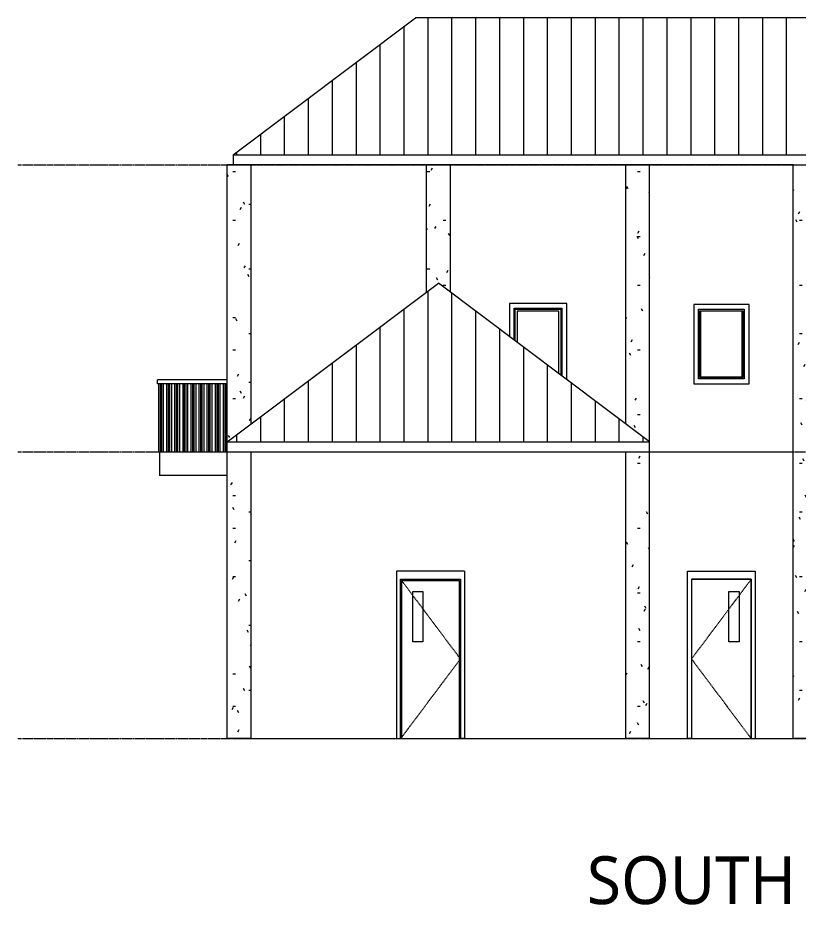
# Model space of a CAD drawing. Header units: millimetres. Extents: x -8146 to 16403, y -2225 to 10400.
# Drawn here: x -8146 to 1643, y -2225 to 9041 of the extents above; entities that cross this region are included whole.
import ezdxf

# ---------------------------------------------------------------- set-up
doc = ezdxf.new("R2010")
doc.units = ezdxf.units.MM
doc.linetypes.add('Centre', pattern=[31.749999999999996, 6.349999999999999, -4.7625, 15.875, -4.7625])
doc.linetypes.add('Dash 1_5mm', pattern=[3, 1.5, -1.5])
for name, color, linetype, lineweight in [('A-CLNG', 13, 'Continuous', 15), ('A-COLS', 52, 'Continuous', 9), ('A-DOOR', 31, 'Continuous', 15), ('A-DOOR-FRAM', 31, 'Continuous', 9), ('A-FLOR', 192, 'Continuous', 15), ('A-FLOR-HRAL', 11, 'Continuous', 9), ('A-FLOR-LEVL', 51, 'Continuous', 9), ('A-GENM', 13, 'Continuous', 9), ('A-GLAZ', 151, 'Continuous', 15), ('A-ROOF', 132, 'Continuous', 15), ('A-ROOF-PATT', 132, 'Continuous', 15), ('A-WALL', 113, 'Continuous', 15), ('G-ANNO-TEXT', 231, 'Continuous', 9)]:
    doc.layers.add(name, color=color, linetype=linetype, lineweight=lineweight)
doc.styles.add('Trebuchet MS_1', font='trebuc.ttf', dxfattribs={"height": 600})
pattern_1 = [(0, (1253.469, 0), (812.8, 203.2), [33.528, -576.072, 33.528, -576.072, -3251.2]), (0, (1253.469, 0), (812.8, 203.2), [-1219.2, 33.528, -1185.672, 33.528, -576.072, -1422.4]), (0, (1253.469, 0), (812.8, 203.2), [-3048, 33.528, -372.872, 33.528, -982.472]), (120, (1558.269, 101.6), (-582.3763620489977, 602.3054481959919), [33.52799999999999, -576.0719999999999, 33.52799999999999, -576.0719999999999, -3251.199999999999]), (120, (1558.269, 101.6), (-582.3763620489977, 602.3054481959919), [-1219.2, 33.52799999999999, -1185.672, 33.52799999999999, -576.0719999999999, -1422.4]), (120, (1558.269, 101.6), (-582.3763620489977, 602.3054481959919), [-3048, 33.52799999999999, -372.8719999999999, 33.52799999999999, -982.4719999999999]), (240, (1659.869, 508), (-230.4236379510019, -805.5054481959917), [33.528, -576.072, 33.528, -576.072, -3251.2]), (240, (1659.869, 508), (-230.4236379510019, -805.5054481959917), [-1219.2, 33.528, -1185.672, 33.528, -576.072, -1422.4]), (240, (1659.869, 508), (-230.4236379510019, -805.5054481959917), [-3048, 33.528, -372.872, 33.528, -982.472])]

# ---------------------------------------------------------------- blocks, each defined once
blk = doc.blocks.new('M_Door-Passage-Single-Vision_Lite - 750 x 2000mm-1696654-South - Architectural')
at = {"layer": 'A-DOOR', "linetype": 'Dash 1_5mm', "lineweight": 9}
for p, q in [((4005.505328124215, 2000.000000000003), (4755.505328124215, 999.9999999999967)), ((4755.505328124215, 999.9999999999967), (4005.505328124216, 0))]:
    blk.add_line(p, q, dxfattribs=at)
at = {"layer": 'A-DOOR', "lineweight": 9}
for p, q in [((4157.905328124207, 1847.599999999999), (4284.905328124207, 1847.599999999999)), ((4157.905328124207, 1212.6), (4157.905328124207, 1847.599999999999)), ((4284.905328124207, 1847.599999999999), (4284.905328124207, 1212.6)), ((4284.905328124207, 1212.6), (4157.905328124207, 1212.6)), ((4021.380328124215, -9.745804163685535e-12), (4739.630328124215, -9.745804163685535e-12))]:
    blk.add_line(p, q, dxfattribs=at)
at = {"layer": 'A-DOOR-FRAM'}
for p, q in [((4805.505328124214, 2100), (3955.505328124215, 2100)), ((3955.505328124215, 2100), (3955.505328124215, 0)), ((4805.505328124214, 2100), (4805.505328124214, 0)), ((4005.505328124215, 2000.000000000002), (4755.505328124214, 2000.000000000002)), ((4005.505328124215, 0), (4005.505328124215, 2000.000000000002)), ((4021.380328124215, 1984.125000000003), (4739.630328124215, 1984.125000000003)), ((4021.380328124215, 0), (4021.380328124215, 1984.125000000002)), ((4739.630328124215, 1984.125000000003), (4739.630328124215, 0)), ((4755.505328124214, 2000.000000000002), (4755.505328124214, 0)), ((3955.505328124215, 0), (4005.505328124215, 0)), ((4005.505328124216, 0), (4021.380328124215, 0)), ((4755.505328124215, 0), (4739.630328124215, 0)), ((4805.505328124214, 0), (4755.505328124214, 0))]:
    blk.add_line(p, q, dxfattribs=at)
blk = doc.blocks.new('M_Door-Passage-Single-Vision_Lite - 750 x 2000mm-V2-South - Architectural')
at = {"layer": 'A-DOOR', "lineweight": 9}
for p, q in [((1055.505328124241, 2000.000000000003), (305.5053281242413, 2000.000000000003)), ((305.5053281242413, 2000.000000000003), (305.5053281242413, -9.745804163685535e-12)), ((1055.505328124241, -9.745804163685535e-12), (1055.505328124241, 2000.000000000003)), ((776.1053281242494, 1212.6), (776.1053281242494, 1847.599999999999)), ((776.1053281242494, 1847.599999999999), (903.1053281242496, 1847.599999999999)), ((903.1053281242496, 1847.599999999999), (903.1053281242496, 1212.6)), ((903.1053281242496, 1212.6), (776.1053281242494, 1212.6)), ((305.5053281242413, -9.745804163685535e-12), (1055.505328124241, -9.745804163685535e-12))]:
    blk.add_line(p, q, dxfattribs=at)
at = {"layer": 'A-DOOR', "linetype": 'Dash 1_5mm', "lineweight": 9}
for p, q in [((1055.505328124237, 2000.000000000003), (305.5053281242376, 999.9999999999967)), ((305.5053281242376, 999.9999999999967), (1055.505328124237, 0))]:
    blk.add_line(p, q, dxfattribs=at)
at = {"layer": 'A-DOOR-FRAM'}
for p, q in [((305.5053281242413, 2000.000000000002), (305.5053281242412, 0)), ((305.5053281242413, 2000.000000000002), (1055.505328124241, 2000.000000000002)), ((1055.505328124241, 2000.000000000002), (1055.505328124241, 0)), ((305.5053281242412, 0), (255.5053281242412, 0)), ((1055.505328124241, 0), (1105.505328124241, 0))]:
    blk.add_line(p, q, dxfattribs=at)
blk = doc.blocks.new('M_Window-Fixed - 600 x 900mm-1696655-South - Architectural')
at = {"layer": 'A-GLAZ', "lineweight": 9}
for p, q in [((2624.755328124151, 1768.250000000069), (3161.255328124279, 1768.250000000069)), ((2624.755328124151, 931.7499999999402), (2624.755328124151, 1768.250000000069)), ((2631.105328124121, 1761.900000000057), (2631.105328124121, 938.1000000000071)), ((3154.90532812415, 1761.900000000057), (2631.105328124121, 1761.900000000057)), ((3154.90532812415, 938.1000000000067), (3154.90532812415, 1761.900000000057)), ((3161.255328124279, 1768.250000000069), (3161.255328124279, 931.7499999999402)), ((3161.255328124279, 931.7499999999402), (2624.755328124151, 931.7499999999402)), ((2631.105328124121, 938.1000000000071), (3154.905328124149, 938.1000000000071))]:
    blk.add_line(p, q, dxfattribs=at)
blk = doc.blocks.new('M_Trim-Window-Interior-Flat - Picture Frame-1691733-South - Architectural')
at = {"layer": 'A-GENM'}
for p, q in [((3240.305328124212, 1847.299999999991), (2545.705328124213, 1847.299999999991)), ((2545.705328124213, 1847.299999999991), (2545.705328124213, 852.7000000000032)), ((3240.305328124212, 852.7000000000032), (3240.305328124212, 1847.299999999991)), ((2605.705328124214, 912.7000000000052), (2605.705328124214, 1787.299999999989)), ((2605.705328124214, 1787.299999999989), (3180.305328124214, 1787.299999999989)), ((3180.305328124214, 1787.299999999989), (3180.305328124214, 912.7000000000052)), ((3180.305328124214, 912.7000000000052), (2605.705328124214, 912.7000000000052)), ((2545.705328124213, 852.7000000000032), (3240.305328124212, 852.7000000000032))]:
    blk.add_line(p, q, dxfattribs=at)
blk = doc.blocks.new('M_Window-Fixed - 600 x 900mm-V5-South - Architectural')
at = {"layer": 'A-GLAZ', "lineweight": 9}
for p, q in [((-1919.494671875762, 5400.000000000005), (-1319.49467187576, 5400.000000000005)), ((-1919.494671875762, 4999.999999999983), (-1919.494671875762, 5400.000000000007)), ((-1906.794671875762, 4990.474999999982), (-1906.794671875762, 5387.300000000007)), ((-1906.794671875762, 5387.300000000007), (-1332.19467187576, 5387.300000000007)), ((-1357.594671875666, 5361.900000000057), (-1881.394671875695, 5361.900000000057)), ((-1881.394671875695, 5361.900000000057), (-1881.394671875695, 4971.424999999931)), ((-1357.594671875666, 4578.57499999991), (-1357.594671875666, 5361.900000000057)), ((-1332.19467187576, 5387.300000000007), (-1332.19467187576, 4559.524999999981)), ((-1319.49467187576, 5400.000000000005), (-1319.49467187576, 4549.999999999983))]:
    blk.add_line(p, q, dxfattribs=at)
blk = doc.blocks.new('M_Trim-Window-Exterior-Flat - with Sill-V6-South - Architectural')
at = {"layer": 'A-GENM'}
for p, q in [((-1979.494671875759, 5460.000000000007), (-1979.494671875759, 5044.999999999979)), ((-1259.49467187576, 5460.000000000007), (-1979.494671875759, 5460.000000000007)), ((-1259.49467187576, 4504.999999999982), (-1259.49467187576, 5460.000000000007)), ((-1919.494671875757, 4999.999999999979), (-1919.494671875757, 5400.000000000005)), ((-1919.494671875757, 5400.000000000005), (-1319.494671875758, 5400.000000000005)), ((-1319.494671875758, 5400.000000000005), (-1319.494671875758, 4549.999999999979)), ((-1252.828005209128, 4500.000000000006), (-1246.794671875751, 4500.000000000006)), ((-1246.794671875751, 4497.541935483879), (-1249.550585854289, 4497.541935483879)), ((-1246.794671875751, 4500.000000000006), (-1246.794671875751, 4497.541935483879)), ((-1246.794671875751, 4497.541935483879), (-1246.794671875751, 4495.474999999975))]:
    blk.add_line(p, q, dxfattribs=at)
blk = doc.blocks.new('Railing - 20mm-1708141-South - Architectural')
at = {"layer": 'A-FLOR-HRAL'}
for p, q in [((7003.705328124215, 3600), (7003.705328124215, 4450)), ((7023.705328124214, 3600), (7023.705328124214, 4450)), ((7003.705328124215, 3600), (7023.705328124214, 3600))]:
    blk.add_line(p, q, dxfattribs=at)
blk = doc.blocks.new('Railing - 20mm-V8-South - Architectural')
at = {"layer": 'A-FLOR-HRAL'}
for p, q in [((-6342.294671875748, 3600), (-6342.294671875748, 4450)), ((-6322.294671875748, 4450), (-6322.294671875748, 3600))]:
    blk.add_line(p, q, dxfattribs=at)
blk = doc.blocks.new('Railing - 20mm-V7-South - Architectural')
at = {"layer": 'A-FLOR-HRAL'}
for p, q in [((1720.505328124214, 3600), (1720.505328124214, 4450)), ((1740.505328124214, 3600), (1740.505328124214, 4450)), ((1720.505328124214, 3600), (1740.505328124214, 3600))]:
    blk.add_line(p, q, dxfattribs=at)
blk = doc.blocks.new('Railing - 20mm-V9-South - Architectural')
at = {"layer": 'A-FLOR-HRAL'}
blk.add_line((-5538.994671875747, 3600), (-5538.994671875747, 4450), dxfattribs=at)
blk = doc.blocks.new('Railing - Railing-1708547-South - Architectural')
for name, p in [('Railing - 20mm-V7-South - Architectural', (-8099.999999999969, 0)), ('Railing - 20mm-V8-South - Architectural', (0, 0)), ('Railing - 20mm-1708141-South - Architectural', (-13281.59999999997, 0)), ('Railing - 20mm-V8-South - Architectural', (101.6000000000007, 0)), ('Railing - 20mm-1708141-South - Architectural', (-13179.99999999997, 0)), ('Railing - 20mm-V8-South - Architectural', (203.2000000000004, 0)), ('Railing - 20mm-1708141-South - Architectural', (-13078.39999999997, 0)), ('Railing - 20mm-V8-South - Architectural', (304.8, 0)), ('Railing - 20mm-1708141-South - Architectural', (-12976.79999999997, 0)), ('Railing - 20mm-V8-South - Architectural', (406.4000000000007, 0)), ('Railing - 20mm-1708141-South - Architectural', (-12875.19999999997, 0)), ('Railing - 20mm-V8-South - Architectural', (508.0000000000004, 0)), ('Railing - 20mm-1708141-South - Architectural', (-12773.59999999997, 0)), ('Railing - 20mm-V8-South - Architectural', (609.6, 0)), ('Railing - 20mm-1708141-South - Architectural', (-12671.99999999997, 0)), ('Railing - 20mm-V8-South - Architectural', (711.2000000000007, 0)), ('Railing - 20mm-1708141-South - Architectural', (-12570.39999999997, 0)), ('Railing - 20mm-V9-South - Architectural', (0, 0))]:
    blk.add_blockref(name, p)
blk = doc.blocks.new('Top Rail Type - Top Rail_Internal_-1708701-South - Architectural')
at = {"layer": 'A-FLOR-HRAL'}
for p, q in [((-6394.494671875756, 4450), (-6394.494671875756, 4500)), ((-5519.494671875761, 4500), (-6394.494671875758, 4500)), ((-5519.494671875761, 4450), (-6394.494671875758, 4450))]:
    blk.add_line(p, q, dxfattribs=at)

msp = doc.modelspace()

# ---------------------------------------------------------------- hatches: boundary and pattern name
at = {"layer": 'A-COLS'}
h = msp.add_hatch(dxfattribs=at)
h.set_pattern_fill('FP_1', color=256, style=0, pattern_type=2)
h.set_pattern_definition(pattern_1)
h.paths.add_polyline_path([(-5519.494671875766, 3725.000000000002), (-5219.494671875766, 3950.000000000012), (-5219.494671875766, 7200.000000000005), (-5519.494671875766, 7200.000000000005), (-5519.494671875766, 3735.266041807641)])
h = msp.add_hatch(dxfattribs=at)
h.set_pattern_fill('FP_1', color=256, style=0, pattern_type=2)
h.set_pattern_definition(pattern_1)
h.paths.add_polyline_path([(-2719.494671875763, 5599.999999999983), (-2719.494671875763, 7200.000000000005), (-3019.494671875763, 7200.000000000005), (-3019.494671875763, 5600.000000000007), (-2869.49467187578, 5712.499999999995), (-2759.456577413148, 5629.971429153022)])
h = msp.add_hatch(dxfattribs=at)
h.set_pattern_fill('FP_1', color=256, style=0, pattern_type=2)
h.set_pattern_definition(pattern_1)
h.paths.add_polyline_path([(-219.4946718757616, 3725.000000000002), (-219.4946718757616, 7200.000000000005), (-519.4946718757616, 7200.000000000005), (-519.4946718757616, 3949.999999999984), (-284.9713109012733, 3774.107479269117)])
h = msp.add_hatch(dxfattribs=at)
h.set_pattern_fill('FP_1', color=256, style=0, pattern_type=2)
h.set_pattern_definition(pattern_1)
h.paths.add_polyline_path([(1880.505328124216, -2.165734258596785e-12), (1880.505328124216, 3300.000000000001), (1730.505328124214, 3300.000000000001), (1730.505328124214, 3600), (1720.505328124214, 3600), (1720.505328124214, 4450.000000000002), (1705.505328124217, 4450.000000000002), (1705.505328124217, 4500.000000000002), (1880.505328124216, 4500.000000000002), (1880.505328124216, 7200.000000000005), (1580.505328124218, 7200.000000000005), (1580.505328124218, -2.165734258596785e-12)])
h.paths.add_polyline_path([(1740.505328124214, 3600), (1822.105328124215, 3600), (1822.105328124215, 4450.000000000002), (1740.505328124214, 4450.000000000002), (1740.505328124214, 3735.266041807641)])
h.paths.add_polyline_path([(1842.105328124212, 3600), (1880.505328124216, 3600), (1880.505328124216, 4450.000000000002), (1842.105328124212, 4450.000000000002), (1842.105328124212, 3623.073946795198)])
h = msp.add_hatch(dxfattribs=at)
h.set_pattern_fill('FP_1', color=256, style=0, pattern_type=2)
h.set_pattern_definition(pattern_1)
h.paths.add_polyline_path([(-5233.941843925025, -2.165734258596785e-12), (-5219.494671875787, -2.165734258596785e-12), (-5219.494671875787, 3600), (-5519.494671875787, 3600), (-5519.494671875787, -2.165734258596785e-12)])
h = msp.add_hatch(dxfattribs=at)
h.set_pattern_fill('FP_1', color=256, style=0, pattern_type=2)
h.set_pattern_definition(pattern_1)
h.paths.add_polyline_path([(-219.4946718757848, -2.165734258596785e-12), (-219.4946718757848, 3600), (-519.4946718757859, 3600), (-519.4946718757859, -2.165734258596785e-12)])
at = {"layer": 'A-ROOF-PATT', "lineweight": 9}
h = msp.add_hatch(dxfattribs=at)
h.set_pattern_fill('FP_2', color=256, style=0, pattern_type=2)
h.set_pattern_definition([(90, (0, 4761.23), (-300, 1.83697019872103e-14), [])])
h.paths.add_polyline_path([(1730.505328124237, 7325.000000000005), (4018.005328124246, 9040.625000000011), (-3156.994671875754, 9040.62500000001), (-5444.494671875766, 7325.000000000005), (68.52658431470986, 7325.000000000005)])
h = msp.add_hatch(dxfattribs=at)
h.set_pattern_fill('FP_5', color=256, style=0, pattern_type=2)
h.set_pattern_definition([(90, (0, 4893.23), (-300, 1.83697019872103e-14), [])])
h.paths.add_polyline_path([(-5519.494671875778, 3725.000000000002), (-219.4946718757859, 3725.000000000002), (-2869.49467187578, 5712.499999999995), (-5505.80661613226, 3735.266041807641)])

# ---------------------------------------------------------------- linework, layer by layer
at = {"layer": 'A-CLNG'}
for p, q in [((-215.6792404793261, 7200.000000000001), (-5515.679240479325, 7200.000000000001)), ((-5519.494671875783, 3600), (-219.4946718757848, 3600))]:
    msp.add_line(p, q, dxfattribs=at)
at = {"layer": 'A-COLS'}
for p, q in [((-5519.49467187576, 3725), (-5519.49467187576, 7200.000000000001)), ((-5519.49467187576, 7200.000000000001), (-5219.49467187576, 7200.000000000001)), ((-5219.49467187576, 3950.000000000008), (-5219.49467187576, 7200.000000000001)), ((-3019.49467187576, 5600.000000000004), (-3019.49467187576, 7200.000000000001)), ((-3019.49467187576, 7200.000000000001), (-2719.494671875759, 7200.000000000001)), ((-2719.494671875759, 5599.999999999979), (-2719.494671875759, 7200.000000000001)), ((-519.4946718757607, 3949.999999999981), (-519.4946718757607, 7200.000000000001)), ((-519.4946718757607, 7200.000000000001), (-219.4946718757605, 7200.000000000001)), ((-219.4946718757604, 3725), (-219.4946718757604, 7200.000000000001)), ((1580.505328124217, 0), (1580.505328124217, 7200.000000000001)), ((1580.505328124217, 7200.000000000001), (1880.505328124218, 7200.000000000001)), ((-5519.494671875782, 0), (-5519.494671875782, 3600)), ((-5519.494671875782, 3600), (-5219.494671875782, 3600)), ((-5219.494671875782, 0), (-5219.494671875782, 3600)), ((-519.4946718757839, 0), (-519.4946718757839, 3600)), ((-519.4946718757839, 3600), (-219.4946718757836, 3600)), ((-219.4946718757836, 0), (-219.4946718757836, 3600)), ((-5219.494671875782, 0), (-5519.494671875782, 0)), ((-219.4946718757836, 0), (-519.4946718757839, 0)), ((1880.505328124218, 0), (1580.505328124217, 0))]:
    msp.add_line(p, q, dxfattribs=at)
at = {"layer": 'A-FLOR'}
for p, q in [((-6369.494671875751, 3600), (-6369.494671875751, 3300)), ((-6359.494671875756, 3600), (-6277.894671875757, 3600)), ((-6257.894671875756, 3600), (-6176.294671875755, 3600)), ((-6156.294671875755, 3600), (-6074.694671875756, 3600)), ((-6054.694671875755, 3600), (-5973.094671875756, 3600)), ((-5953.094671875756, 3600), (-5871.494671875756, 3600)), ((-5851.494671875756, 3600), (-5769.894671875756, 3600)), ((-5749.894671875756, 3600), (-5668.294671875755, 3600)), ((-5648.294671875755, 3600), (-5566.694671875765, 3600)), ((-5546.694671875775, 3600), (-5519.494671875798, 3600)), ((-5519.494671875783, 3300), (-6369.494671875751, 3300))]:
    msp.add_line(p, q, dxfattribs=at)
at = {"layer": 'A-FLOR-LEVL', "linetype": 'Centre'}
for p, q in [((-8146.394380078247, 7200.000000000183), (15602.88576276541, 7200.000000000183)), ((-8146.394380078246, 3600.000000000181), (15602.88576276541, 3600.000000000181)), ((-8146.394380078246, 0), (15602.88576276541, 0))]:
    msp.add_line(p, q, dxfattribs=at)
at = {"layer": 'A-ROOF'}
for p, q in [((-5444.494671875761, 7325), (-3156.99467187575, 9040.625000000004)), ((4018.005328124244, 9040.625000000004), (-3156.994671875749, 9040.625000000004)), ((-5444.494671875761, 7325), (9630.505328124225, 7325)), ((-5444.494671875762, 7325), (-5444.494671875762, 7200.000000000001)), ((-5519.494671875773, 3725), (-2869.494671875776, 5712.499999999994)), ((-219.4946718757848, 3725), (-2869.494671875776, 5712.499999999992)), ((-5519.494671875773, 3725), (-219.4946718757848, 3725)), ((-5519.494671875773, 3600), (-5519.494671875773, 3725)), ((-219.4946718757848, 3600), (-219.4946718757848, 3725))]:
    msp.add_line(p, q, dxfattribs=at)
at = {"layer": 'A-WALL'}
for p, q in [((1580.505328124241, 7200.000000000001), (-215.6792404793438, 7200.000000000001)), ((-219.4946718757507, 3600), (1580.505328124218, 3600)), ((255.5053281242409, 0), (255.5053281242409, 2100)), ((255.5053281242409, 2100), (1105.505328124241, 2100)), ((1105.505328124241, 2100), (1105.505328124241, 0)), ((-5219.494671875782, 0), (-3394.494671875781, 0)), ((-2544.49467187578, 0), (-519.4946718757836, 0)), ((-219.4946718757604, 0), (255.5053281242409, 0)), ((1105.505328124241, 0), (1580.505328124241, 0))]:
    msp.add_line(p, q, dxfattribs=at)

# ---------------------------------------------------------------- block references
at = {"layer": 'A-DOOR', "linetype": 'Dash 1_5mm', "lineweight": 9}
for name, p in [('M_Door-Passage-Single-Vision_Lite - 750 x 2000mm-1696654-South - Architectural', (-7349.999999999996, 0)), ('M_Door-Passage-Single-Vision_Lite - 750 x 2000mm-V2-South - Architectural', (0, 0))]:
    msp.add_blockref(name, p, dxfattribs=at)
at = {"layer": 'A-FLOR-HRAL'}
for name in ['Top Rail Type - Top Rail_Internal_-1708701-South - Architectural', 'Railing - Railing-1708547-South - Architectural']:
    msp.add_blockref(name, (0, 0), dxfattribs=at)
at = {"layer": 'A-GENM'}
for name, p in [('M_Trim-Window-Exterior-Flat - with Sill-V6-South - Architectural', (0, 0)), ('M_Trim-Window-Interior-Flat - Picture Frame-1691733-South - Architectural', (-2212.49999999998, 3600.000000000001))]:
    msp.add_blockref(name, p, dxfattribs=at)
at = {"layer": 'A-GLAZ', "lineweight": 9}
for name, p in [('M_Window-Fixed - 600 x 900mm-V5-South - Architectural', (0, 0)), ('M_Window-Fixed - 600 x 900mm-1696655-South - Architectural', (-2212.49999999998, 3600))]:
    msp.add_blockref(name, p, dxfattribs=at)

# ---------------------------------------------------------------- texts
at = {"layer": 'G-ANNO-TEXT', "color": 7, "insert": (-1007.450417031359, -1475.215396082915), "char_height": 600, "width": 8497.8875, "attachment_point": 1, "style": 'Trebuchet MS_1', "bg_fill": 3, "box_fill_scale": 1.25, "bg_fill_color": 256, "bg_fill_true_color": 13158600, "bg_fill_transparency": 0}
msp.add_mtext('SOUTH ELEVATION', dxfattribs=at)

doc.saveas('drawing.dxf')
